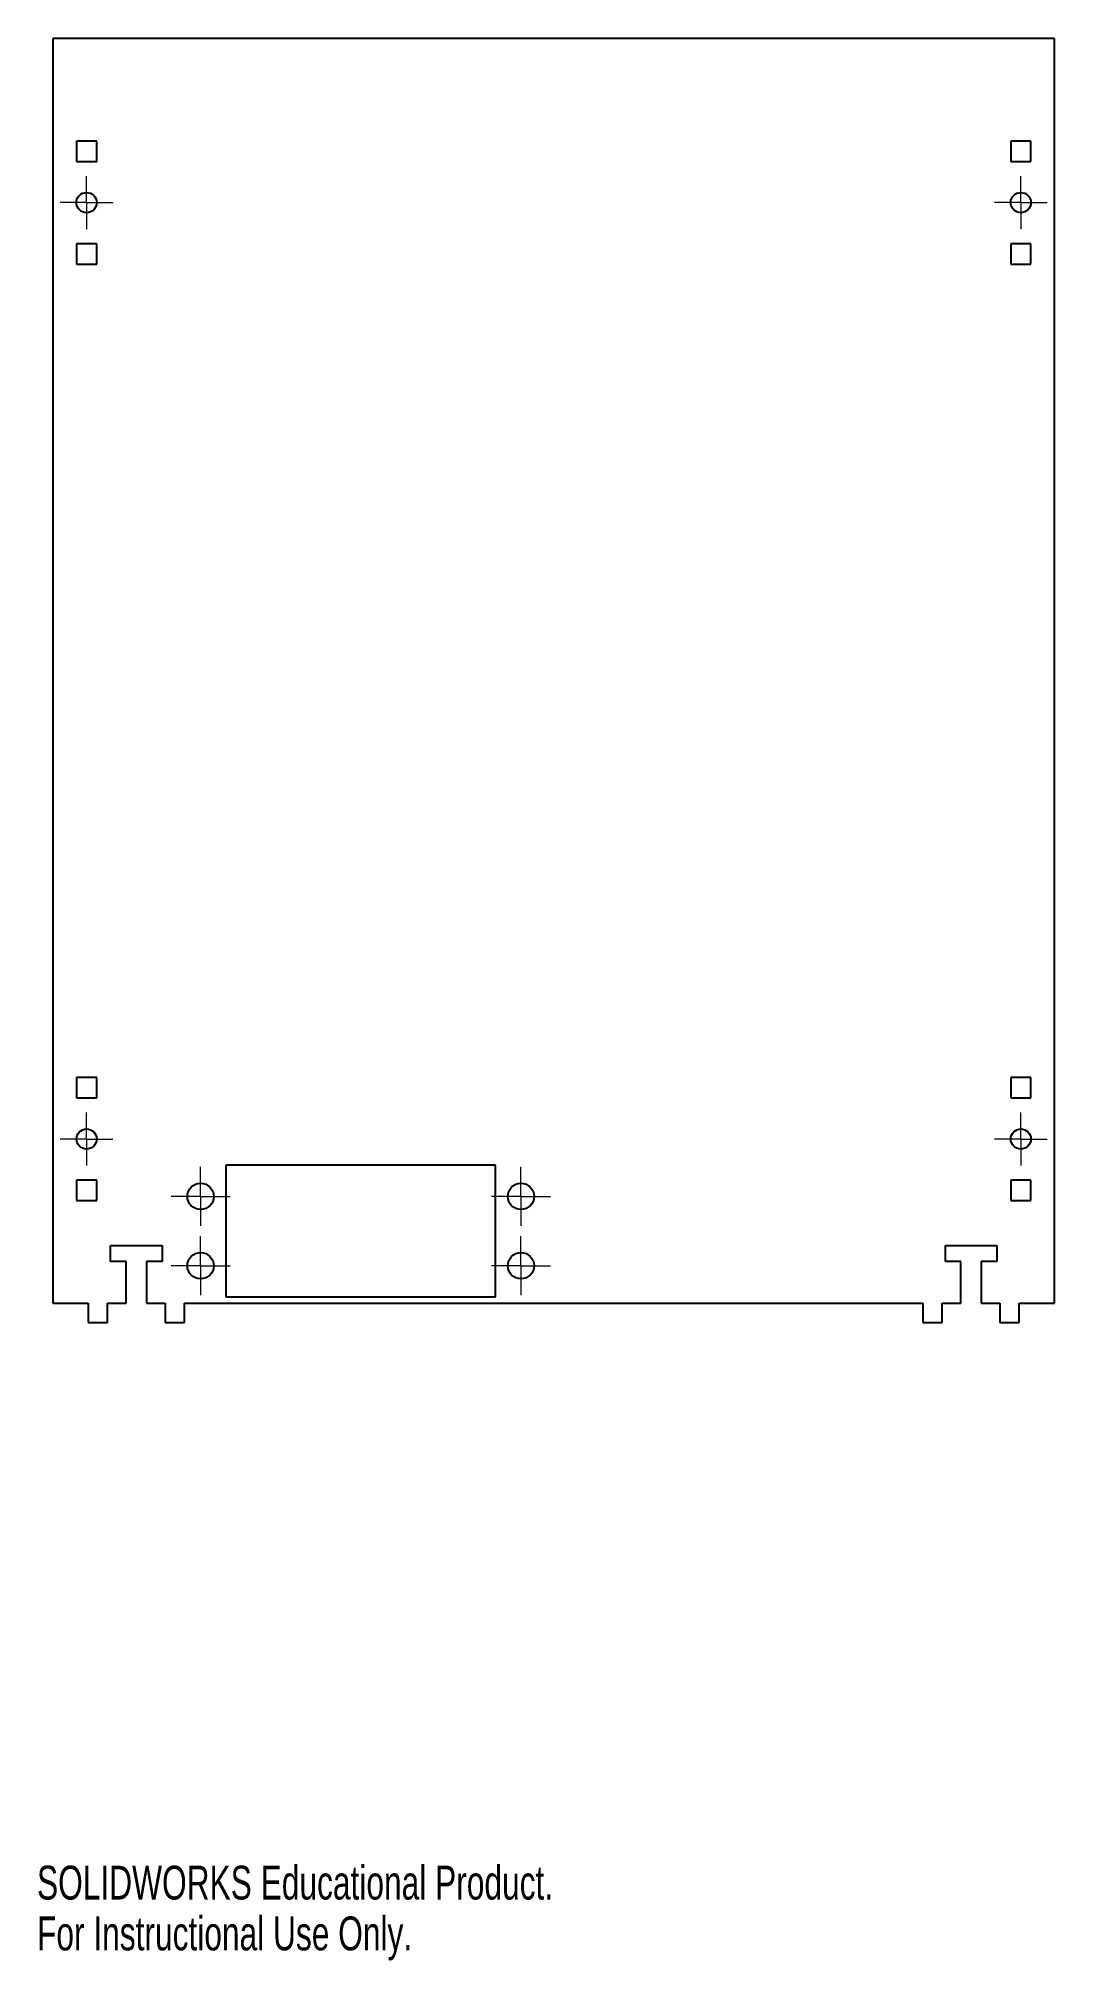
# Model space of a CAD drawing. Header units: millimetres. Extents: x 0 to 158, y 0 to 299.
import ezdxf

# ---------------------------------------------------------------- set-up
doc = ezdxf.new("R2010")
doc.units = ezdxf.units.MM
doc.styles.add('SLDTEXTSTYLE0', font='TXT', dxfattribs={"width": 0.7})

# ---------------------------------------------------------------- blocks, each defined once
blk = doc.blocks.new('SW_CENTERMARKSYMBOL_0')
at = {"color": 0, "linetype": 'Continuous', "lineweight": 18}
for p, q in [((0, 2.54), (0, 4.115)), ((-2.54, 0), (-4.115, 0)), ((0, 0), (-2.54, 0)), ((0, 0), (0, 2.54)), ((0, 0), (0, -2.54)), ((0, 0), (2.54, 0)), ((2.54, 0), (4.115, 0)), ((0, -2.54), (0, -4.115))]:
    blk.add_line(p, q, dxfattribs=at)
blk = doc.blocks.new('SW_CENTERMARKSYMBOL_1')
at = {"color": 0, "linetype": 'Continuous', "lineweight": 18}
for p, q in [((0, 2.54), (0, 4.115)), ((-2.54, 0), (-4.115, 0)), ((0, 0), (-2.54, 0)), ((0, 0), (0, 2.54)), ((0, 0), (0, -2.54)), ((0, 0), (2.54, 0)), ((2.54, 0), (4.115, 0)), ((0, -2.54), (0, -4.115))]:
    blk.add_line(p, q, dxfattribs=at)
blk = doc.blocks.new('SW_CENTERMARKSYMBOL_2')
at = {"color": 0, "linetype": 'Continuous', "lineweight": 18}
for p, q in [((0, 2.54), (0, 4.59)), ((-2.54, 0), (-4.59, 0)), ((0, 0), (-2.54, 0)), ((0, 0), (0, 2.54)), ((0, 0), (0, -2.54)), ((0, 0), (2.54, 0)), ((2.54, 0), (4.59, 0)), ((0, -2.54), (0, -4.59))]:
    blk.add_line(p, q, dxfattribs=at)
blk = doc.blocks.new('SW_CENTERMARKSYMBOL_3')
at = {"color": 0, "linetype": 'Continuous', "lineweight": 18}
for p, q in [((0, 2.54), (0, 4.59)), ((-2.54, 0), (-4.59, 0)), ((0, 0), (-2.54, 0)), ((0, 0), (0, 2.54)), ((0, 0), (0, -2.54)), ((0, 0), (2.54, 0)), ((2.54, 0), (4.59, 0)), ((0, -2.54), (0, -4.59))]:
    blk.add_line(p, q, dxfattribs=at)
blk = doc.blocks.new('SW_CENTERMARKSYMBOL_4')
at = {"color": 0, "linetype": 'Continuous', "lineweight": 18}
for p, q in [((0, 2.54), (0, 4.59)), ((-2.54, 0), (-4.59, 0)), ((0, 0), (-2.54, 0)), ((0, 0), (0, 2.54)), ((0, 0), (0, -2.54)), ((0, 0), (2.54, 0)), ((2.54, 0), (4.59, 0)), ((0, -2.54), (0, -4.59))]:
    blk.add_line(p, q, dxfattribs=at)
blk = doc.blocks.new('SW_CENTERMARKSYMBOL_5')
at = {"color": 0, "linetype": 'Continuous', "lineweight": 18}
for p, q in [((0, 2.54), (0, 4.59)), ((-2.54, 0), (-4.59, 0)), ((0, 0), (-2.54, 0)), ((0, 0), (0, 2.54)), ((0, 0), (0, -2.54)), ((0, 0), (2.54, 0)), ((2.54, 0), (4.59, 0)), ((0, -2.54), (0, -4.59))]:
    blk.add_line(p, q, dxfattribs=at)
blk = doc.blocks.new('SW_CENTERMARKSYMBOL_6')
at = {"color": 0, "linetype": 'Continuous', "lineweight": 18}
for p, q in [((0, 2.54), (0, 4.115)), ((-2.54, 0), (-4.115, 0)), ((0, 0), (-2.54, 0)), ((0, 0), (0, 2.54)), ((0, 0), (0, -2.54)), ((0, 0), (2.54, 0)), ((2.54, 0), (4.115, 0)), ((0, -2.54), (0, -4.115))]:
    blk.add_line(p, q, dxfattribs=at)
blk = doc.blocks.new('SW_CENTERMARKSYMBOL_7')
at = {"color": 0, "linetype": 'Continuous', "lineweight": 18}
for p, q in [((0, 2.54), (0, 4.115)), ((-2.54, 0), (-4.115, 0)), ((0, 0), (-2.54, 0)), ((0, 0), (0, 2.54)), ((0, 0), (0, -2.54)), ((0, 0), (2.54, 0)), ((2.54, 0), (4.115, 0)), ((0, -2.54), (0, -4.115))]:
    blk.add_line(p, q, dxfattribs=at)

msp = doc.modelspace()

# ---------------------------------------------------------------- linework, layer by layer
at = {"color": 7, "linetype": 'Continuous', "lineweight": 25}
for p, q in [((158.47, 299.31), (2.47, 299.31)), ((2.47, 299.31), (2.47, 102.31)), ((158.47, 102.31), (158.47, 299.31)), ((9.3, 283.31), (6.15, 283.31)), ((6.15, 283.31), (6.15, 280.16)), ((9.3, 280.16), (9.3, 283.31)), ((154.8, 283.31), (151.65, 283.31)), ((151.65, 283.31), (151.65, 280.16)), ((154.8, 280.16), (154.8, 283.31)), ((6.15, 280.16), (9.3, 280.16)), ((151.65, 280.16), (154.8, 280.16)), ((9.3, 267.31), (6.15, 267.31)), ((6.15, 267.31), (6.15, 264.16)), ((9.3, 264.16), (9.3, 267.31)), ((154.8, 267.31), (151.65, 267.31)), ((151.65, 267.31), (151.65, 264.16)), ((154.8, 264.16), (154.8, 267.31)), ((6.15, 264.16), (9.3, 264.16)), ((151.65, 264.16), (154.8, 264.16)), ((9.3, 137.46), (6.15, 137.46)), ((6.15, 137.46), (6.15, 134.31)), ((9.3, 134.31), (9.3, 137.46)), ((154.8, 137.46), (151.65, 137.46)), ((151.65, 137.46), (151.65, 134.31)), ((154.8, 134.31), (154.8, 137.46)), ((6.15, 134.31), (9.3, 134.31)), ((151.65, 134.31), (154.8, 134.31)), ((71.42, 123.81), (29.42, 123.81)), ((29.42, 123.81), (29.42, 103.31)), ((71.42, 103.31), (71.42, 123.81)), ((9.3, 121.46), (6.15, 121.46)), ((6.15, 121.46), (6.15, 118.31)), ((9.3, 118.31), (9.3, 121.46)), ((154.8, 121.46), (151.65, 121.46)), ((151.65, 121.46), (151.65, 118.31)), ((154.8, 118.31), (154.8, 121.46)), ((6.15, 118.31), (9.3, 118.31)), ((151.65, 118.31), (154.8, 118.31)), ((11.47, 108.81), (11.47, 111.31)), ((11.47, 111.31), (19.47, 111.31)), ((19.47, 111.31), (19.47, 108.81)), ((141.47, 108.81), (141.47, 111.31)), ((141.47, 111.31), (149.47, 111.31)), ((149.47, 111.31), (149.47, 108.81)), ((13.9, 108.81), (11.47, 108.81)), ((13.9, 102.31), (13.9, 108.81)), ((19.47, 108.81), (17.05, 108.81)), ((17.05, 108.81), (17.05, 102.31)), ((143.9, 108.81), (141.47, 108.81)), ((143.9, 102.31), (143.9, 108.81)), ((149.47, 108.81), (147.05, 108.81)), ((147.05, 108.81), (147.05, 102.31)), ((2.47, 102.31), (7.97, 102.31)), ((7.97, 102.31), (7.97, 99.31)), ((10.97, 99.31), (10.97, 102.31)), ((10.97, 102.31), (13.9, 102.31)), ((17.05, 102.31), (19.97, 102.31)), ((19.97, 102.31), (19.97, 99.31)), ((22.97, 99.31), (22.97, 102.31)), ((22.97, 102.31), (137.97, 102.31)), ((29.42, 103.31), (71.42, 103.31)), ((137.97, 102.31), (137.97, 99.31)), ((140.97, 99.31), (140.97, 102.31)), ((140.97, 102.31), (143.9, 102.31)), ((147.05, 102.31), (149.97, 102.31)), ((149.97, 102.31), (149.97, 99.31)), ((152.97, 99.31), (152.97, 102.31)), ((152.97, 102.31), (158.47, 102.31)), ((7.97, 99.31), (10.97, 99.31)), ((19.97, 99.31), (22.97, 99.31)), ((137.97, 99.31), (140.97, 99.31)), ((149.97, 99.31), (152.97, 99.31))]:
    msp.add_line(p, q, dxfattribs=at)
for centre, radius in [((7.72, 273.74), 1.58), ((153.22, 273.74), 1.57), ((7.72, 127.89), 1.57), ((153.22, 127.89), 1.57), ((25.47, 118.96), 2.05), ((75.37, 118.96), 2.05), ((25.47, 108.16), 2.05), ((75.37, 108.16), 2.05)]:
    msp.add_circle(centre, radius, dxfattribs=at)

# ---------------------------------------------------------------- block references
at = {"color": 7, "linetype": 'Continuous', "lineweight": 18}
for name, p in [('SW_CENTERMARKSYMBOL_1', (7.72, 273.74)), ('SW_CENTERMARKSYMBOL_6', (153.22, 273.74)), ('SW_CENTERMARKSYMBOL_0', (7.72, 127.89)), ('SW_CENTERMARKSYMBOL_7', (153.22, 127.89)), ('SW_CENTERMARKSYMBOL_5', (25.47, 118.96)), ('SW_CENTERMARKSYMBOL_4', (75.37, 118.96)), ('SW_CENTERMARKSYMBOL_2', (25.47, 108.16)), ('SW_CENTERMARKSYMBOL_3', (75.37, 108.16))]:
    msp.add_blockref(name, p, dxfattribs=at)

# ---------------------------------------------------------------- texts
at = {"color": 7, "linetype": 'Continuous', "char_height": 5.273, "attachment_point": 1, "style": 'SLDTEXTSTYLE0'}
for s, insert in [('SOLIDWORKS Educational Product.', (0, 14.71)), ('For Instructional Use Only.', (0, 6.8))]:
    msp.add_mtext(s, dxfattribs=dict(at, insert=insert))

doc.saveas('drawing.dxf')
